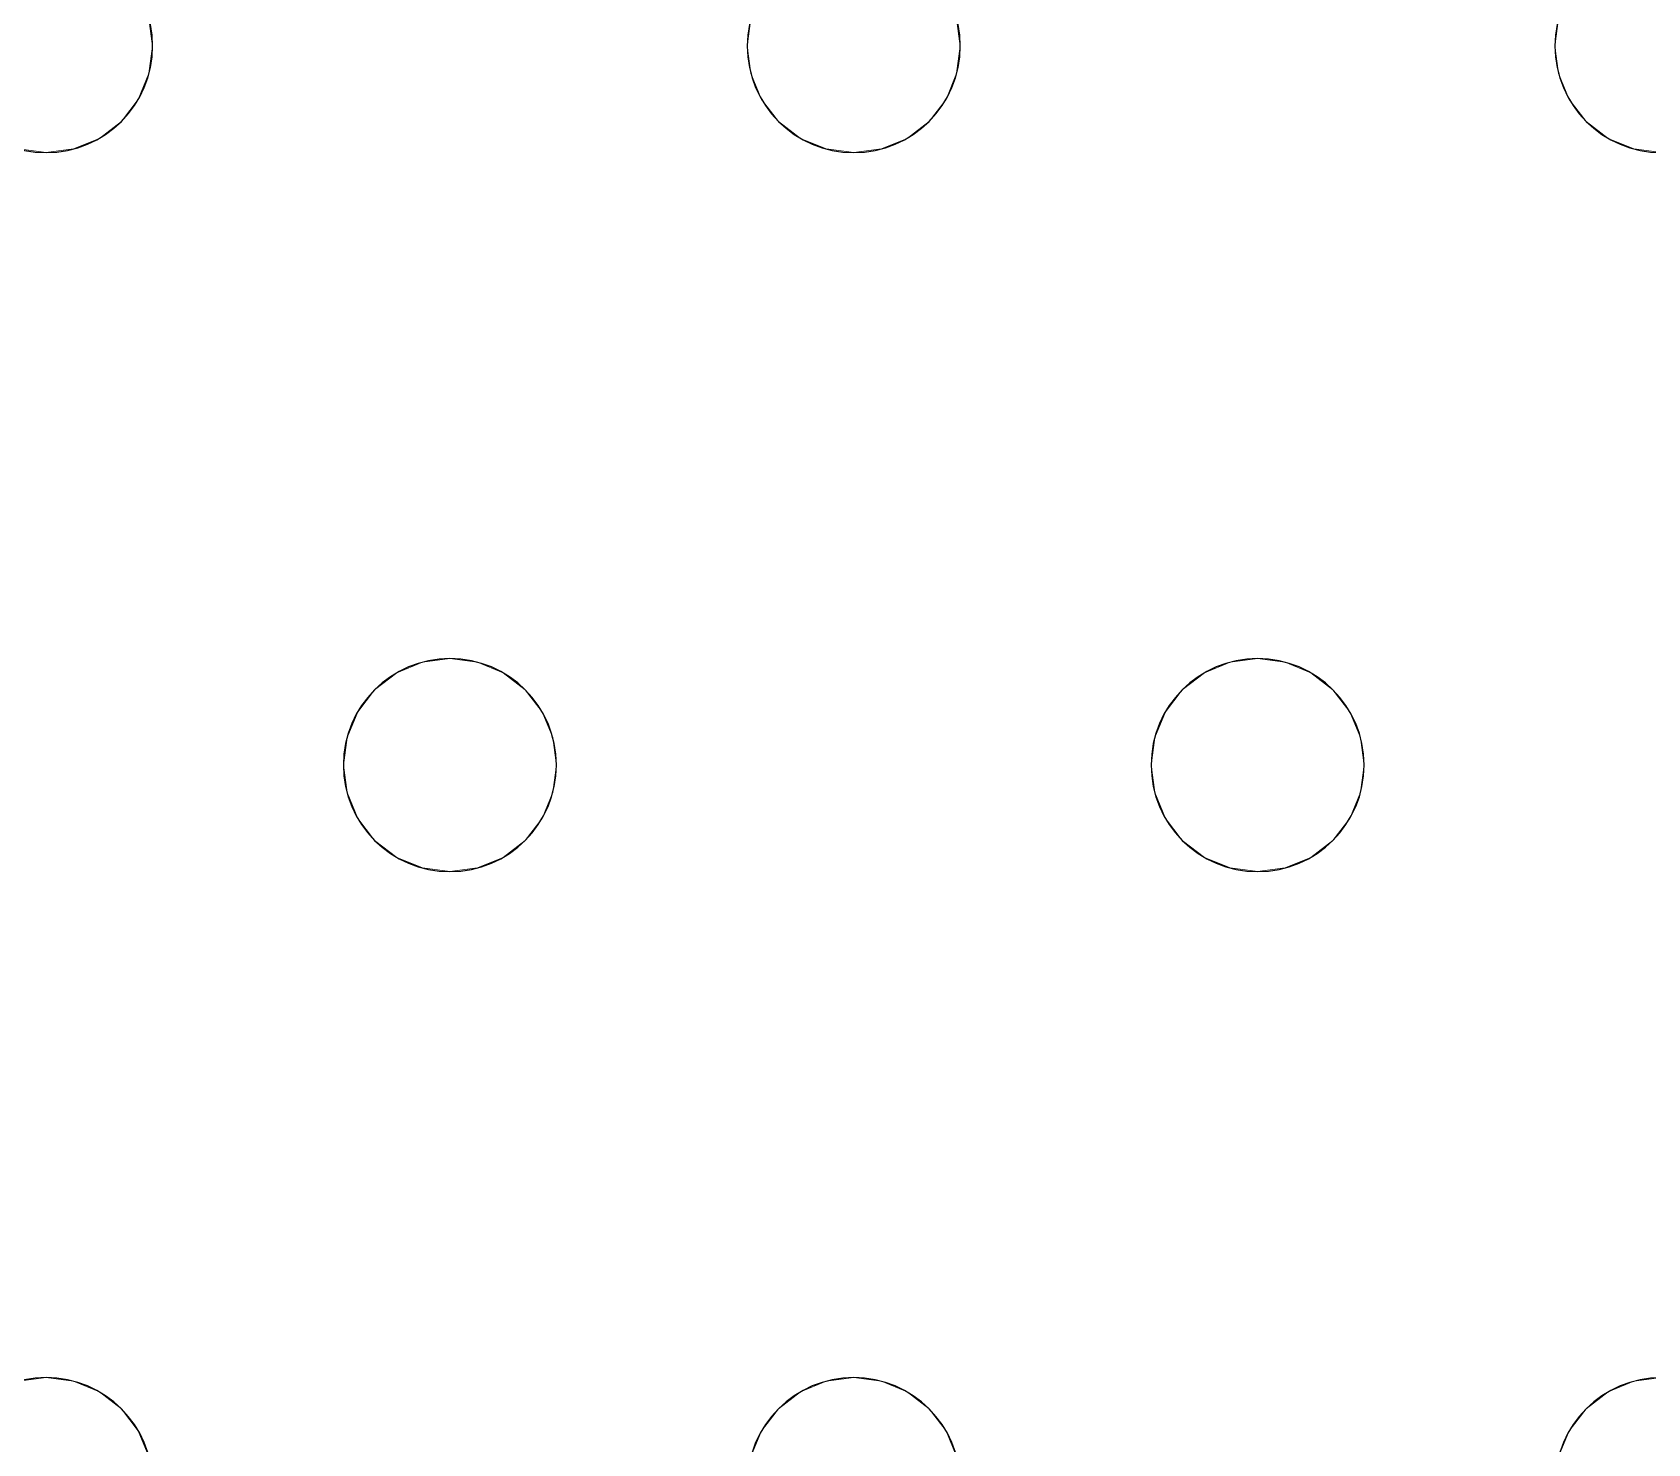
# Model space of a CAD drawing. Header units: millimetres. Extents: x -1 to 1601, y -701 to 1.
# Drawn here: x 491 to 551.7, y -312.5 to -259.5 of the extents above; entities that cross this region are included whole.
import ezdxf

# ---------------------------------------------------------------- set-up
doc = ezdxf.new("R2010")
doc.units = ezdxf.units.MM
doc.layers.add('IQ_200_3D', color=1, linetype='Continuous')
doc.layers.add('IQ_204_2D', color=7, linetype='Continuous')

msp = doc.modelspace()

# ---------------------------------------------------------------- linework, layer by layer
at = {"layer": 'IQ_200_3D', "lineweight": 18}
for points, invisible_edges in [([(122.762, -68.034, 850), (1477.238, -68.034, 850), (1477.238, -397.966, 850), (122.762, -397.966, 850)], 10), ([(122.762, -68.034, 860), (122.762, -397.966, 860), (1477.238, -397.966, 860), (1477.238, -68.034, 860)], 5), ([(495.549, -260, 890), (495.413, -258.965, 890), (495.413, -258.965, 888), (495.549, -260, 888)], 2), ([(495.549, -260, 888), (495.413, -258.965, 888), (517.882, -260, 888), (518.019, -261.035, 888)], 10), ([(517.882, -260, 888), (495.413, -258.965, 888), (518.019, -258.965, 888)], 3), ([(517.882, -260, 890), (518.019, -258.965, 890), (495.413, -258.965, 890)], 14), ([(495.549, -260, 890), (518.019, -261.035, 890), (517.882, -260, 890), (495.413, -258.965, 890)], 5), ([(518.019, -258.965, 890), (517.882, -260, 890), (517.882, -260, 888), (518.019, -258.965, 888)], 8), ([(525.882, -260, 890), (525.746, -258.965, 890), (525.746, -258.965, 888), (525.882, -260, 888)], 2), ([(548.216, -260, 888), (525.882, -260, 888), (525.746, -258.965, 888), (548.352, -258.965, 888)], 5), ([(525.746, -258.965, 890), (525.882, -260, 890), (548.216, -260, 890), (548.352, -258.965, 890)], 10), ([(548.352, -258.965, 890), (548.216, -260, 890), (548.216, -260, 888), (548.352, -258.965, 888)], 8), ([(495.413, -261.035, 890), (495.549, -260, 890), (495.549, -260, 888), (495.413, -261.035, 888)], 8), ([(495.413, -261.035, 888), (495.549, -260, 888), (518.019, -261.035, 888), (518.418, -262, 888)], 10), ([(495.413, -261.035, 890), (518.418, -262, 890), (518.019, -261.035, 890), (495.549, -260, 890)], 5), ([(517.882, -260, 890), (518.019, -261.035, 890), (518.019, -261.035, 888), (517.882, -260, 888)], 2), ([(525.746, -261.035, 890), (525.882, -260, 890), (525.882, -260, 888), (525.746, -261.035, 888)], 8), ([(548.352, -261.035, 888), (525.746, -261.035, 888), (525.882, -260, 888), (548.216, -260, 888)], 5), ([(548.352, -261.035, 890), (548.216, -260, 890), (525.882, -260, 890), (525.746, -261.035, 890)], 10), ([(548.216, -260, 890), (548.352, -261.035, 890), (548.352, -261.035, 888), (548.216, -260, 888)], 2), ([(495.013, -262, 890), (495.413, -261.035, 890), (495.413, -261.035, 888), (495.013, -262, 888)], 10), ([(495.013, -262, 888), (495.413, -261.035, 888), (518.418, -262, 888), (506.716, -283, 888)], 14), ([(495.413, -261.035, 890), (495.013, -262, 890), (518.418, -262, 890)], 14), ([(518.019, -261.035, 890), (518.418, -262, 890), (518.418, -262, 888), (518.019, -261.035, 888)], 10), ([(525.347, -262, 890), (525.746, -261.035, 890), (525.746, -261.035, 888), (525.347, -262, 888)], 10), ([(548.752, -262, 888), (537.049, -283, 888), (525.347, -262, 888), (525.746, -261.035, 888)], 11), ([(548.752, -262, 890), (548.352, -261.035, 890), (525.746, -261.035, 890), (525.347, -262, 890)], 10), ([(525.746, -261.035, 888), (548.352, -261.035, 888), (548.752, -262, 888)], 13), ([(548.352, -261.035, 890), (548.752, -262, 890), (548.752, -262, 888), (548.352, -261.035, 888)], 10), ([(494.378, -262.828, 890), (495.013, -262, 890), (495.013, -262, 888), (494.378, -262.828, 888)], 10), ([(494.378, -262.828, 888), (495.013, -262, 888), (506.716, -283, 888), (505.68, -283.136, 888)], 10), ([(495.013, -262, 890), (494.378, -262.828, 890), (506.716, -283, 890), (518.418, -262, 890)], 14), ([(519.054, -262.828, 888), (507.751, -283.136, 888), (506.716, -283, 888), (518.418, -262, 888)], 5), ([(519.054, -262.828, 890), (518.418, -262, 890), (506.716, -283, 890), (507.751, -283.136, 890)], 10), ([(518.418, -262, 890), (519.054, -262.828, 890), (519.054, -262.828, 888), (518.418, -262, 888)], 10), ([(524.711, -262.828, 890), (525.347, -262, 890), (525.347, -262, 888), (524.711, -262.828, 888)], 10), ([(524.711, -262.828, 888), (525.347, -262, 888), (537.049, -283, 888), (536.014, -283.136, 888)], 10), ([(524.711, -262.828, 890), (537.049, -283, 890), (525.347, -262, 890)], 3), ([(537.049, -283, 890), (549.387, -262.828, 890), (548.752, -262, 890), (525.347, -262, 890)], 13), ([(549.387, -262.828, 888), (537.049, -283, 888), (548.752, -262, 888)], 3), ([(548.752, -262, 890), (549.387, -262.828, 890), (549.387, -262.828, 888), (548.752, -262, 888)], 10), ([(493.549, -263.464, 890), (494.378, -262.828, 890), (494.378, -262.828, 888), (493.549, -263.464, 888)], 10), ([(493.549, -263.464, 888), (494.378, -262.828, 888), (505.68, -283.136, 888), (504.716, -283.536, 888)], 10), ([(505.68, -283.136, 890), (494.378, -262.828, 890), (493.549, -263.464, 890), (504.716, -283.536, 890)], 5), ([(506.716, -283, 890), (494.378, -262.828, 890), (505.68, -283.136, 890)], 3), ([(519.882, -263.464, 888), (508.716, -283.536, 888), (507.751, -283.136, 888), (519.054, -262.828, 888)], 5), ([(507.751, -283.136, 890), (519.882, -263.464, 890), (519.054, -262.828, 890)], 13), ([(519.054, -262.828, 890), (519.882, -263.464, 890), (519.882, -263.464, 888), (519.054, -262.828, 888)], 10), ([(523.882, -263.464, 890), (524.711, -262.828, 890), (524.711, -262.828, 888), (523.882, -263.464, 888)], 10), ([(523.882, -263.464, 888), (524.711, -262.828, 888), (536.014, -283.136, 888), (535.049, -283.536, 888)], 10), ([(524.711, -262.828, 890), (523.882, -263.464, 890), (536.014, -283.136, 890), (537.049, -283, 890)], 10), ([(549.387, -262.828, 888), (550.216, -263.464, 888), (538.084, -283.136, 888), (537.049, -283, 888)], 10), ([(538.084, -283.136, 890), (549.387, -262.828, 890), (537.049, -283, 890)], 3), ([(550.216, -263.464, 890), (549.387, -262.828, 890), (538.084, -283.136, 890), (539.049, -283.536, 890)], 10), ([(549.387, -262.828, 890), (550.216, -263.464, 890), (550.216, -263.464, 888), (549.387, -262.828, 888)], 10), ([(490.514, -263.864, 888), (491.549, -264, 888), (479.211, -284.172, 888), (478.382, -283.536, 888)], 10), ([(491.549, -264, 890), (490.514, -263.864, 890), (479.211, -284.172, 890), (479.847, -285, 890)], 10), ([(491.549, -264, 888), (490.514, -263.864, 888), (490.514, -263.864, 890), (491.549, -264, 890)], 10), ([(492.584, -263.864, 888), (491.549, -264, 888), (491.549, -264, 890), (492.584, -263.864, 890)], 10), ([(491.549, -264, 888), (492.584, -263.864, 888), (503.887, -284.172, 888), (503.252, -285, 888)], 10), ([(492.584, -263.864, 890), (491.549, -264, 890), (503.887, -284.172, 890), (504.716, -283.536, 890)], 10), ([(492.584, -263.864, 890), (493.549, -263.464, 890), (493.549, -263.464, 888), (492.584, -263.864, 888)], 10), ([(492.584, -263.864, 888), (493.549, -263.464, 888), (504.716, -283.536, 888), (503.887, -284.172, 888)], 10), ([(493.549, -263.464, 890), (492.584, -263.864, 890), (504.716, -283.536, 890)], 14), ([(508.716, -283.536, 890), (520.847, -263.864, 890), (519.882, -263.464, 890), (507.751, -283.136, 890)], 5), ([(520.847, -263.864, 888), (509.544, -284.172, 888), (508.716, -283.536, 888), (519.882, -263.464, 888)], 5), ([(509.544, -284.172, 890), (520.847, -263.864, 890), (508.716, -283.536, 890)], 3), ([(521.882, -264, 888), (510.18, -285, 888), (509.544, -284.172, 888), (520.847, -263.864, 888)], 5), ([(521.882, -264, 890), (520.847, -263.864, 890), (509.544, -284.172, 890), (510.18, -285, 890)], 10), ([(519.882, -263.464, 890), (520.847, -263.864, 890), (520.847, -263.864, 888), (519.882, -263.464, 888)], 10), ([(521.882, -264, 888), (520.847, -263.864, 888), (520.847, -263.864, 890), (521.882, -264, 890)], 10), ([(522.918, -263.864, 888), (521.882, -264, 888), (521.882, -264, 890), (522.918, -263.864, 890)], 10), ([(521.882, -264, 888), (522.918, -263.864, 888), (534.221, -284.172, 888), (533.585, -285, 888)], 10), ([(534.221, -284.172, 890), (535.049, -283.536, 890), (522.918, -263.864, 890), (521.882, -264, 890)], 10), ([(522.918, -263.864, 890), (523.882, -263.464, 890), (523.882, -263.464, 888), (522.918, -263.864, 888)], 10), ([(522.918, -263.864, 888), (523.882, -263.464, 888), (535.049, -283.536, 888), (534.221, -284.172, 888)], 10), ([(523.882, -263.464, 890), (522.918, -263.864, 890), (535.049, -283.536, 890), (536.014, -283.136, 890)], 10), ([(538.084, -283.136, 888), (550.216, -263.464, 888), (539.049, -283.536, 888)], 3), ([(539.049, -283.536, 888), (550.216, -263.464, 888), (551.18, -263.864, 888), (539.878, -284.172, 888)], 5), ([(551.18, -263.864, 890), (550.216, -263.464, 890), (539.049, -283.536, 890), (539.878, -284.172, 890)], 10), ([(552.216, -264, 888), (540.513, -285, 888), (539.878, -284.172, 888), (551.18, -263.864, 888)], 5), ([(552.216, -264, 890), (551.18, -263.864, 890), (539.878, -284.172, 890)], 14), ([(550.216, -263.464, 890), (551.18, -263.864, 890), (551.18, -263.864, 888), (550.216, -263.464, 888)], 10), ([(552.216, -264, 888), (551.18, -263.864, 888), (551.18, -263.864, 890), (552.216, -264, 890)], 10), ([(479.847, -285, 888), (479.211, -284.172, 888), (491.549, -264, 888), (503.252, -285, 888)], 14), ([(503.252, -285, 890), (503.887, -284.172, 890), (491.549, -264, 890), (479.847, -285, 890)], 14), ([(533.585, -285, 888), (533.185, -285.965, 888), (510.18, -285, 888), (521.882, -264, 888)], 14), ([(533.585, -285, 890), (534.221, -284.172, 890), (521.882, -264, 890), (510.18, -285, 890)], 14), ([(552.216, -264, 890), (539.878, -284.172, 890), (540.513, -285, 890), (563.918, -285, 890)], 13), ([(563.918, -285, 888), (563.519, -285.965, 888), (540.513, -285, 888), (552.216, -264, 888)], 14), ([(505.68, -283.136, 890), (504.716, -283.536, 890), (504.716, -283.536, 888), (505.68, -283.136, 888)], 10), ([(505.68, -283.136, 888), (506.716, -283, 888), (506.716, -283, 890), (505.68, -283.136, 890)], 10), ([(506.716, -283, 888), (507.751, -283.136, 888), (507.751, -283.136, 890), (506.716, -283, 890)], 10), ([(508.716, -283.536, 890), (507.751, -283.136, 890), (507.751, -283.136, 888), (508.716, -283.536, 888)], 10), ([(536.014, -283.136, 890), (535.049, -283.536, 890), (535.049, -283.536, 888), (536.014, -283.136, 888)], 10), ([(536.014, -283.136, 888), (537.049, -283, 888), (537.049, -283, 890), (536.014, -283.136, 890)], 10), ([(537.049, -283, 888), (538.084, -283.136, 888), (538.084, -283.136, 890), (537.049, -283, 890)], 10), ([(539.049, -283.536, 890), (538.084, -283.136, 890), (538.084, -283.136, 888), (539.049, -283.536, 888)], 10), ([(504.716, -283.536, 890), (503.887, -284.172, 890), (503.887, -284.172, 888), (504.716, -283.536, 888)], 10), ([(509.544, -284.172, 890), (508.716, -283.536, 890), (508.716, -283.536, 888), (509.544, -284.172, 888)], 10), ([(535.049, -283.536, 890), (534.221, -284.172, 890), (534.221, -284.172, 888), (535.049, -283.536, 888)], 10), ([(539.878, -284.172, 890), (539.049, -283.536, 890), (539.049, -283.536, 888), (539.878, -284.172, 888)], 10), ([(503.887, -284.172, 890), (503.252, -285, 890), (503.252, -285, 888), (503.887, -284.172, 888)], 10), ([(510.18, -285, 890), (509.544, -284.172, 890), (509.544, -284.172, 888), (510.18, -285, 888)], 10), ([(534.221, -284.172, 890), (533.585, -285, 890), (533.585, -285, 888), (534.221, -284.172, 888)], 10), ([(540.513, -285, 890), (539.878, -284.172, 890), (539.878, -284.172, 888), (540.513, -285, 888)], 10), ([(480.246, -285.965, 888), (479.847, -285, 888), (502.852, -285.965, 888), (502.716, -287, 888)], 10), ([(503.252, -285, 888), (502.852, -285.965, 888), (479.847, -285, 888)], 14), ([(479.847, -285, 890), (480.246, -285.965, 890), (502.852, -285.965, 890), (503.252, -285, 890)], 10), ([(503.252, -285, 890), (502.852, -285.965, 890), (502.852, -285.965, 888), (503.252, -285, 888)], 10), ([(510.579, -285.965, 890), (510.18, -285, 890), (510.18, -285, 888), (510.579, -285.965, 888)], 10), ([(510.579, -285.965, 888), (510.18, -285, 888), (533.185, -285.965, 888), (533.049, -287, 888)], 10), ([(533.185, -285.965, 890), (533.585, -285, 890), (510.18, -285, 890), (510.579, -285.965, 890)], 10), ([(533.585, -285, 890), (533.185, -285.965, 890), (533.185, -285.965, 888), (533.585, -285, 888)], 10), ([(540.913, -285.965, 890), (540.513, -285, 890), (540.513, -285, 888), (540.913, -285.965, 888)], 10), ([(540.913, -285.965, 888), (540.513, -285, 888), (563.519, -285.965, 888), (563.382, -287, 888)], 10), ([(563.519, -285.965, 890), (563.918, -285, 890), (540.513, -285, 890), (540.913, -285.965, 890)], 10), ([(502.716, -287, 888), (502.852, -288.035, 888), (480.382, -287, 888), (480.246, -285.965, 888)], 10), ([(502.716, -287, 890), (502.852, -285.965, 890), (480.246, -285.965, 890), (480.382, -287, 890)], 10), ([(502.852, -285.965, 890), (502.716, -287, 890), (502.716, -287, 888), (502.852, -285.965, 888)], 8), ([(510.716, -287, 890), (510.579, -285.965, 890), (510.579, -285.965, 888), (510.716, -287, 888)], 2), ([(533.049, -287, 888), (533.185, -288.035, 888), (510.716, -287, 888), (510.579, -285.965, 888)], 10), ([(533.185, -285.965, 890), (510.579, -285.965, 890), (533.049, -287, 890)], 3), ([(510.716, -287, 890), (533.185, -288.035, 890), (533.049, -287, 890), (510.579, -285.965, 890)], 5), ([(533.185, -285.965, 890), (533.049, -287, 890), (533.049, -287, 888), (533.185, -285.965, 888)], 8), ([(541.049, -287, 890), (540.913, -285.965, 890), (540.913, -285.965, 888), (541.049, -287, 888)], 2), ([(541.049, -287, 888), (540.913, -285.965, 888), (563.382, -287, 888), (563.519, -288.035, 888)], 10), ([(563.382, -287, 890), (563.519, -285.965, 890), (540.913, -285.965, 890), (541.049, -287, 890)], 10), ([(480.246, -288.035, 888), (480.382, -287, 888), (502.852, -288.035, 888), (503.252, -289, 888)], 10), ([(502.852, -288.035, 890), (502.716, -287, 890), (480.382, -287, 890), (480.246, -288.035, 890)], 10), ([(502.716, -287, 890), (502.852, -288.035, 890), (502.852, -288.035, 888), (502.716, -287, 888)], 2), ([(510.579, -288.035, 890), (510.716, -287, 890), (510.716, -287, 888), (510.579, -288.035, 888)], 8), ([(510.579, -288.035, 888), (510.716, -287, 888), (533.185, -288.035, 888)], 14), ([(510.579, -288.035, 890), (533.585, -289, 890), (533.185, -288.035, 890), (510.716, -287, 890)], 5), ([(533.049, -287, 890), (533.185, -288.035, 890), (533.185, -288.035, 888), (533.049, -287, 888)], 2), ([(540.913, -288.035, 890), (541.049, -287, 890), (541.049, -287, 888), (540.913, -288.035, 888)], 8), ([(540.913, -288.035, 888), (541.049, -287, 888), (563.519, -288.035, 888), (563.918, -289, 888)], 10), ([(563.519, -288.035, 890), (563.382, -287, 890), (541.049, -287, 890), (540.913, -288.035, 890)], 10), ([(479.847, -289, 888), (480.246, -288.035, 888), (503.252, -289, 888)], 14), ([(480.246, -288.035, 890), (479.847, -289, 890), (503.252, -289, 890), (502.852, -288.035, 890)], 10), ([(502.852, -288.035, 890), (503.252, -289, 890), (503.252, -289, 888), (502.852, -288.035, 888)], 10), ([(510.18, -289, 890), (510.579, -288.035, 890), (510.579, -288.035, 888), (510.18, -289, 888)], 10), ([(533.585, -289, 888), (510.18, -289, 888), (510.579, -288.035, 888), (533.185, -288.035, 888)], 5), ([(510.18, -289, 890), (521.882, -310, 890), (533.585, -289, 890), (510.579, -288.035, 890)], 7), ([(533.185, -288.035, 890), (533.585, -289, 890), (533.585, -289, 888), (533.185, -288.035, 888)], 10), ([(540.513, -289, 890), (540.913, -288.035, 890), (540.913, -288.035, 888), (540.513, -289, 888)], 10), ([(540.513, -289, 888), (540.913, -288.035, 888), (563.918, -289, 888), (552.216, -310, 888)], 14), ([(563.918, -289, 890), (563.519, -288.035, 890), (540.913, -288.035, 890), (540.513, -289, 890)], 10), ([(479.847, -289, 888), (503.252, -289, 888), (491.549, -310, 888), (479.211, -289.828, 888)], 7), ([(491.549, -310, 890), (479.847, -289, 890), (479.211, -289.828, 890), (490.514, -310.136, 890)], 5), ([(491.549, -310, 890), (503.887, -289.828, 890), (503.252, -289, 890), (479.847, -289, 890)], 13), ([(503.887, -289.828, 888), (491.549, -310, 888), (503.252, -289, 888)], 3), ([(503.252, -289, 890), (503.887, -289.828, 890), (503.887, -289.828, 888), (503.252, -289, 888)], 10), ([(509.544, -289.828, 890), (510.18, -289, 890), (510.18, -289, 888), (509.544, -289.828, 888)], 10), ([(521.882, -310, 888), (509.544, -289.828, 888), (510.18, -289, 888), (533.585, -289, 888)], 13), ([(509.544, -289.828, 890), (520.847, -310.136, 890), (521.882, -310, 890), (510.18, -289, 890)], 5), ([(521.882, -310, 888), (533.585, -289, 888), (534.221, -289.828, 888), (522.918, -310.136, 888)], 5), ([(534.221, -289.828, 890), (533.585, -289, 890), (521.882, -310, 890), (522.918, -310.136, 890)], 10), ([(533.585, -289, 890), (534.221, -289.828, 890), (534.221, -289.828, 888), (533.585, -289, 888)], 10), ([(539.878, -289.828, 890), (540.513, -289, 890), (540.513, -289, 888), (539.878, -289.828, 888)], 10), ([(539.878, -289.828, 888), (540.513, -289, 888), (552.216, -310, 888), (551.18, -310.136, 888)], 10), ([(552.216, -310, 890), (563.918, -289, 890), (540.513, -289, 890), (539.878, -289.828, 890)], 11), ([(490.514, -310.136, 888), (478.382, -290.464, 888), (479.211, -289.828, 888), (491.549, -310, 888)], 5), ([(503.887, -289.828, 888), (504.716, -290.464, 888), (492.584, -310.136, 888), (491.549, -310, 888)], 10), ([(503.887, -289.828, 890), (491.549, -310, 890), (492.584, -310.136, 890)], 13), ([(504.716, -290.464, 890), (503.887, -289.828, 890), (492.584, -310.136, 890), (493.549, -310.536, 890)], 10), ([(503.887, -289.828, 890), (504.716, -290.464, 890), (504.716, -290.464, 888), (503.887, -289.828, 888)], 10), ([(508.716, -290.464, 890), (509.544, -289.828, 890), (509.544, -289.828, 888), (508.716, -290.464, 888)], 10), ([(520.847, -310.136, 888), (508.716, -290.464, 888), (509.544, -289.828, 888), (521.882, -310, 888)], 5), ([(508.716, -290.464, 890), (519.882, -310.536, 890), (520.847, -310.136, 890), (509.544, -289.828, 890)], 5), ([(522.918, -310.136, 888), (534.221, -289.828, 888), (535.049, -290.464, 888)], 13), ([(535.049, -290.464, 890), (534.221, -289.828, 890), (522.918, -310.136, 890), (523.882, -310.536, 890)], 10), ([(534.221, -289.828, 890), (535.049, -290.464, 890), (535.049, -290.464, 888), (534.221, -289.828, 888)], 10), ([(539.049, -290.464, 890), (539.878, -289.828, 890), (539.878, -289.828, 888), (539.049, -290.464, 888)], 10), ([(539.049, -290.464, 888), (539.878, -289.828, 888), (551.18, -310.136, 888), (550.216, -310.536, 888)], 10), ([(539.878, -289.828, 890), (539.049, -290.464, 890), (551.18, -310.136, 890), (552.216, -310, 890)], 10), ([(493.549, -310.536, 888), (492.584, -310.136, 888), (504.716, -290.464, 888), (505.68, -290.864, 888)], 10), ([(493.549, -310.536, 890), (505.68, -290.864, 890), (504.716, -290.464, 890)], 13), ([(504.716, -290.464, 890), (505.68, -290.864, 890), (505.68, -290.864, 888), (504.716, -290.464, 888)], 10), ([(507.751, -290.864, 890), (508.716, -290.464, 890), (508.716, -290.464, 888), (507.751, -290.864, 888)], 10), ([(507.751, -290.864, 888), (508.716, -290.464, 888), (519.882, -310.536, 888), (519.054, -311.172, 888)], 10), ([(507.751, -290.864, 890), (519.054, -311.172, 890), (519.882, -310.536, 890), (508.716, -290.464, 890)], 5), ([(508.716, -290.464, 888), (520.847, -310.136, 888), (519.882, -310.536, 888)], 13), ([(535.049, -290.464, 888), (536.014, -290.864, 888), (523.882, -310.536, 888), (522.918, -310.136, 888)], 10), ([(536.014, -290.864, 890), (535.049, -290.464, 890), (523.882, -310.536, 890), (524.711, -311.172, 890)], 10), ([(535.049, -290.464, 890), (536.014, -290.864, 890), (536.014, -290.864, 888), (535.049, -290.464, 888)], 10), ([(538.084, -290.864, 890), (539.049, -290.464, 890), (539.049, -290.464, 888), (538.084, -290.864, 888)], 10), ([(538.084, -290.864, 888), (539.049, -290.464, 888), (550.216, -310.536, 888), (549.387, -311.172, 888)], 10), ([(539.049, -290.464, 890), (538.084, -290.864, 890), (550.216, -310.536, 890), (551.18, -310.136, 890)], 10), ([(494.378, -311.172, 888), (493.549, -310.536, 888), (505.68, -290.864, 888), (506.716, -291, 888)], 10), ([(494.378, -311.172, 890), (506.716, -291, 890), (505.68, -290.864, 890), (493.549, -310.536, 890)], 5), ([(495.013, -312, 888), (494.378, -311.172, 888), (506.716, -291, 888), (518.418, -312, 888)], 14), ([(506.716, -291, 890), (494.378, -311.172, 890), (495.013, -312, 890), (518.418, -312, 890)], 13), ([(506.716, -291, 888), (505.68, -290.864, 888), (505.68, -290.864, 890), (506.716, -291, 890)], 10), ([(507.751, -290.864, 888), (506.716, -291, 888), (506.716, -291, 890), (507.751, -290.864, 890)], 10), ([(506.716, -291, 888), (507.751, -290.864, 888), (519.054, -311.172, 888), (518.418, -312, 888)], 10), ([(506.716, -291, 890), (518.418, -312, 890), (519.054, -311.172, 890), (507.751, -290.864, 890)], 5), ([(524.711, -311.172, 888), (523.882, -310.536, 888), (536.014, -290.864, 888), (537.049, -291, 888)], 10), ([(537.049, -291, 890), (536.014, -290.864, 890), (524.711, -311.172, 890), (525.347, -312, 890)], 10), ([(525.347, -312, 888), (524.711, -311.172, 888), (537.049, -291, 888), (548.752, -312, 888)], 14), ([(548.752, -312, 890), (549.387, -311.172, 890), (537.049, -291, 890), (525.347, -312, 890)], 14), ([(537.049, -291, 888), (536.014, -290.864, 888), (536.014, -290.864, 890), (537.049, -291, 890)], 10), ([(538.084, -290.864, 888), (537.049, -291, 888), (537.049, -291, 890), (538.084, -290.864, 890)], 10), ([(537.049, -291, 888), (538.084, -290.864, 888), (549.387, -311.172, 888), (548.752, -312, 888)], 10), ([(549.387, -311.172, 890), (550.216, -310.536, 890), (538.084, -290.864, 890), (537.049, -291, 890)], 10), ([(490.514, -310.136, 888), (491.549, -310, 888), (491.549, -310, 890), (490.514, -310.136, 890)], 10), ([(491.549, -310, 888), (492.584, -310.136, 888), (492.584, -310.136, 890), (491.549, -310, 890)], 10), ([(520.847, -310.136, 888), (521.882, -310, 888), (521.882, -310, 890), (520.847, -310.136, 890)], 10), ([(521.882, -310, 888), (522.918, -310.136, 888), (522.918, -310.136, 890), (521.882, -310, 890)], 10), ([(551.18, -310.136, 888), (552.216, -310, 888), (552.216, -310, 890), (551.18, -310.136, 890)], 10), ([(493.549, -310.536, 890), (492.584, -310.136, 890), (492.584, -310.136, 888), (493.549, -310.536, 888)], 10), ([(494.378, -311.172, 890), (493.549, -310.536, 890), (493.549, -310.536, 888), (494.378, -311.172, 888)], 10), ([(519.882, -310.536, 890), (519.054, -311.172, 890), (519.054, -311.172, 888), (519.882, -310.536, 888)], 10), ([(520.847, -310.136, 890), (519.882, -310.536, 890), (519.882, -310.536, 888), (520.847, -310.136, 888)], 10), ([(523.882, -310.536, 890), (522.918, -310.136, 890), (522.918, -310.136, 888), (523.882, -310.536, 888)], 10), ([(524.711, -311.172, 890), (523.882, -310.536, 890), (523.882, -310.536, 888), (524.711, -311.172, 888)], 10), ([(550.216, -310.536, 890), (549.387, -311.172, 890), (549.387, -311.172, 888), (550.216, -310.536, 888)], 10), ([(551.18, -310.136, 890), (550.216, -310.536, 890), (550.216, -310.536, 888), (551.18, -310.136, 888)], 10), ([(495.013, -312, 890), (494.378, -311.172, 890), (494.378, -311.172, 888), (495.013, -312, 888)], 10), ([(519.054, -311.172, 890), (518.418, -312, 890), (518.418, -312, 888), (519.054, -311.172, 888)], 10), ([(525.347, -312, 890), (524.711, -311.172, 890), (524.711, -311.172, 888), (525.347, -312, 888)], 10), ([(549.387, -311.172, 890), (548.752, -312, 890), (548.752, -312, 888), (549.387, -311.172, 888)], 10), ([(495.413, -312.965, 890), (495.013, -312, 890), (495.013, -312, 888), (495.413, -312.965, 888)], 10), ([(518.019, -312.965, 888), (495.413, -312.965, 888), (495.013, -312, 888), (518.418, -312, 888)], 5), ([(518.019, -312.965, 890), (518.418, -312, 890), (495.013, -312, 890), (495.413, -312.965, 890)], 10), ([(518.418, -312, 890), (518.019, -312.965, 890), (518.019, -312.965, 888), (518.418, -312, 888)], 10), ([(525.746, -312.965, 890), (525.347, -312, 890), (525.347, -312, 888), (525.746, -312.965, 888)], 10), ([(548.352, -312.965, 888), (525.746, -312.965, 888), (525.347, -312, 888), (548.752, -312, 888)], 5), ([(548.352, -312.965, 890), (548.752, -312, 890), (525.347, -312, 890), (525.746, -312.965, 890)], 10), ([(548.752, -312, 890), (548.352, -312.965, 890), (548.352, -312.965, 888), (548.752, -312, 888)], 10)]:
    msp.add_3dface(points, dxfattribs=dict(at, invisible_edges=invisible_edges))
at = {"layer": 'IQ_204_2D'}
for centre, start, end in [((491.549, -260), 0, 180), ((521.882, -260), 0, 180), ((552.216, -260), 0, 180), ((491.549, -260), 180, 0), ((521.882, -260), 180, 0), ((552.216, -260), 180, 0), ((506.716, -287), 0, 180), ((537.049, -287), 0, 180), ((506.716, -287), 180, 0), ((537.049, -287), 180, 360), ((491.549, -314), 0, 180), ((521.882, -314), 360, 180), ((552.216, -314), 0, 180)]:
    msp.add_arc(centre, 4, start, end, dxfattribs=at)

# ---------------------------------------------------------------- meshes
at = {"layer": 'IQ_200_3D', "lineweight": 18}
mesh = msp.add_polyface(dxfattribs=at)
corners = [(1600, 0, 850), (1600, -700, 850), (0, -700, 850), (0, 0, 850), (1210.5, -594, 850), (1211.556, -602.023, 850), (1214.653, -609.5, 850), (1219.58, -615.92, 850), (1226, -620.847, 850), (1233.477, -623.944, 850), (1241.5, -625, 850), (1459.5, -625, 850), (1467.523, -623.944, 850), (1475, -620.847, 850), (1481.42, -615.92, 850), (1486.347, -609.5, 850), (1489.444, -602.023, 850), (1490.5, -594, 850), (1490.5, -476, 850), (1489.444, -467.977, 850), (1486.347, -460.5, 850), (1481.42, -454.08, 850), (1475, -449.153, 850), (1467.523, -446.056, 850), (1459.5, -445, 850), (1241.5, -445, 850), (1233.477, -446.056, 850), (1226, -449.153, 850), (1219.58, -454.08, 850), (1214.653, -460.5, 850), (1211.556, -467.977, 850), (1210.5, -476, 850), (1477.5, -68.034, 850), (122.5, -68.034, 850), (110.412, -69.625, 850), (99.148, -74.291, 850), (89.475, -81.713, 850), (82.053, -91.386, 850), (77.388, -102.65, 850), (75.796, -114.738, 850), (75.796, -351.262, 850), (77.388, -363.35, 850), (82.053, -374.614, 850), (89.475, -384.287, 850), (99.148, -391.709, 850), (110.412, -396.375, 850), (122.5, -397.966, 850), (1477.5, -397.966, 850), (1489.588, -396.375, 850), (1500.852, -391.709, 850), (1510.525, -384.287, 850), (1517.947, -374.614, 850), (1522.612, -363.35, 850), (1524.204, -351.262, 850), (1524.204, -114.738, 850), (1522.612, -102.65, 850), (1517.947, -91.386, 850), (1510.525, -81.713, 850), (1500.852, -74.291, 850), (1489.588, -69.625, 850)]
mesh.append_faces([[corners[k] for k in face] for face in [(37, 3, 36), (35, 3, 34), (4, 46, 31), (31, 46, 30), (55, 0, 54), (16, 1, 15), (14, 1, 13), (21, 49, 20), (11, 1, 10)]], dxfattribs={"vtx0": -1, "vtx1": -1})
mesh.append_faces([[corners[k] for k in face] for face in [(3, 37, 38), (3, 38, 39), (3, 39, 40, 2), (2, 40, 41), (46, 4, 5), (2, 6, 7), (46, 29, 30), (46, 28, 29), (26, 46, 47, 25), (46, 26, 27), (0, 59, 32, 3), (20, 49, 50, 19), (47, 24, 25), (0, 55, 56), (1, 52, 53), (19, 50, 51, 18), (1, 16, 17)]], dxfattribs={"vtx0": -1, "vtx2": -1})
mesh.append_faces([[corners[k] for k in face] for face in [(2, 45, 46, 5), (1, 17, 18, 51)]], dxfattribs={"vtx0": -1, "vtx2": -1, "vtx3": -1})
mesh.append_faces([[corners[k] for k in face] for face in [(41, 42, 2), (35, 36, 3), (33, 34, 3, 32), (43, 44, 2), (44, 45, 2), (42, 43, 2), (5, 6, 2), (27, 28, 46), (7, 8, 2), (8, 9, 2), (58, 59, 0), (56, 57, 0), (57, 58, 0), (51, 52, 1), (23, 24, 47), (11, 12, 1), (12, 13, 1), (14, 15, 1)]], dxfattribs={"vtx1": -1, "vtx2": -1})
mesh.append_faces([[corners[k] for k in face] for face in [(1, 2, 9, 10), (47, 48, 22, 23), (48, 49, 21, 22), (53, 54, 0, 1)]], dxfattribs={"vtx1": -1, "vtx3": -1})
mesh = msp.add_polyface(dxfattribs=at)
corners = [(1600, -700, 900), (1600, -23, 900), (0, -23, 900), (0, -700, 900), (90, -35.113, 900), (1510, -35.113, 900), (1529.382, -37.665, 900), (1547.443, -45.146, 900), (1562.953, -57.047, 900), (1574.854, -72.557, 900), (1582.335, -90.618, 900), (1584.887, -110, 900), (1584.887, -610, 900), (1582.335, -629.382, 900), (1574.854, -647.443, 900), (1562.953, -662.953, 900), (1547.443, -674.854, 900), (1529.382, -682.335, 900), (1510, -684.887, 900), (90, -684.887, 900), (70.618, -682.335, 900), (52.557, -674.854, 900), (37.047, -662.953, 900), (25.146, -647.443, 900), (17.665, -629.382, 900), (15.113, -610, 900), (15.113, -110, 900), (17.665, -90.618, 900), (25.146, -72.557, 900), (37.047, -57.047, 900), (52.557, -45.146, 900), (70.618, -37.665, 900)]
mesh.append_faces([[corners[k] for k in face] for face in [(9, 1, 8), (14, 0, 13), (31, 2, 30), (28, 2, 27), (21, 3, 20), (23, 3, 22)]], dxfattribs={"vtx0": -1, "vtx1": -1})
mesh.append_faces([[corners[k] for k in face] for face in [(1, 9, 10), (1, 11, 12, 0), (0, 14, 15), (0, 18, 19), (2, 28, 29), (3, 23, 24)]], dxfattribs={"vtx0": -1, "vtx2": -1})
mesh.append_faces([[corners[k] for k in face] for face in [(10, 11, 1), (5, 6, 1), (7, 8, 1), (6, 7, 1), (12, 13, 0), (15, 16, 0), (17, 18, 0), (16, 17, 0), (31, 4, 2), (29, 30, 2), (26, 27, 2), (21, 22, 3), (24, 25, 3)]], dxfattribs={"vtx1": -1, "vtx2": -1})
mesh.append_faces([[corners[k] for k in face] for face in [(4, 5, 1, 2), (25, 26, 2, 3), (19, 20, 3, 0)]], dxfattribs={"vtx1": -1, "vtx3": -1})
mesh = msp.add_polyface(dxfattribs=at)
corners = [(1510, -48.392, 890), (90, -48.392, 890), (66.424, -53.082, 890), (46.437, -66.437, 890), (33.082, -86.424, 890), (28.392, -110, 890), (28.392, -610, 890), (33.082, -633.576, 890), (46.437, -653.563, 890), (66.424, -666.918, 890), (90, -671.608, 890), (1510, -671.608, 890), (1533.576, -666.918, 890), (1553.563, -653.563, 890), (1566.918, -633.576, 890), (1571.608, -610, 890), (1571.608, -110, 890), (1566.918, -86.424, 890), (1553.563, -66.437, 890), (1533.576, -53.082, 890), (122.5, -418.034, 890), (1477.5, -418.034, 890), (1489.656, -419.634, 890), (1500.983, -424.326, 890), (1510.71, -431.79, 890), (1518.174, -441.517, 890), (1522.866, -452.844, 890), (1524.466, -465, 890), (1524.466, -605, 890), (1522.866, -617.156, 890), (1518.174, -628.483, 890), (1510.71, -638.21, 890), (1500.983, -645.674, 890), (1489.656, -650.366, 890), (1477.5, -651.966, 890), (122.5, -651.966, 890), (110.344, -650.366, 890), (99.017, -645.674, 890), (89.29, -638.21, 890), (81.826, -628.483, 890), (77.134, -617.156, 890), (75.534, -605, 890), (75.534, -465, 890), (77.134, -452.844, 890), (81.826, -441.517, 890), (89.29, -431.79, 890), (99.017, -424.326, 890), (110.344, -419.634, 890), (122.5, -68.034, 890), (1477.5, -68.034, 890), (1489.588, -69.625, 890), (1500.852, -74.291, 890), (1510.525, -81.713, 890), (1517.947, -91.386, 890), (1522.612, -102.65, 890), (1524.204, -114.738, 890), (1524.204, -351.262, 890), (1522.612, -363.35, 890), (1517.947, -374.614, 890), (1510.525, -384.287, 890), (1500.852, -391.709, 890), (1489.588, -396.375, 890), (1477.5, -397.966, 890), (122.5, -397.966, 890), (110.412, -396.375, 890), (99.148, -391.709, 890), (89.475, -384.287, 890), (82.053, -374.614, 890), (77.388, -363.35, 890), (75.796, -351.262, 890), (75.796, -114.738, 890), (77.388, -102.65, 890), (82.053, -91.386, 890), (89.475, -81.713, 890), (99.148, -74.291, 890), (110.412, -69.625, 890)]
mesh.append_faces([[corners[k] for k in face] for face in [(65, 47, 64), (75, 1, 74), (71, 5, 70), (73, 2, 72)]], dxfattribs={"vtx0": -1, "vtx1": -1})
mesh.append_faces([[corners[k] for k in face] for face in [(15, 28, 29, 14), (11, 32, 33), (16, 55, 56, 15), (54, 17, 18, 53), (53, 18, 19, 52), (52, 19, 0, 51), (0, 50, 51), (10, 37, 38, 9), (64, 47, 20, 63), (8, 39, 40, 7), (39, 8, 9, 38), (69, 42, 43), (1, 75, 48, 0), (3, 71, 72, 2)]], dxfattribs={"vtx0": -1, "vtx2": -1})
mesh.append_faces([[corners[k] for k in face] for face in [(6, 41, 42, 69)]], dxfattribs={"vtx0": -1, "vtx2": -1, "vtx3": -1})
mesh.append_faces([[corners[k] for k in face] for face in [(11, 33, 34, 35), (71, 3, 4, 5)]], dxfattribs={"vtx0": -1, "vtx3": -1})
mesh.append_faces([[corners[k] for k in face] for face in [(49, 50, 0, 48), (36, 37, 10)]], dxfattribs={"vtx1": -1, "vtx2": -1})
mesh.append_faces([[corners[k] for k in face] for face in [(27, 28, 15, 56)]], dxfattribs={"vtx1": -1, "vtx2": -1, "vtx3": -1})
mesh.append_faces([[corners[k] for k in face] for face in [(13, 14, 29, 30), (12, 13, 30, 31), (26, 27, 56, 57), (31, 32, 11, 12), (24, 25, 58, 59), (21, 22, 61, 62), (22, 23, 60, 61), (23, 24, 59, 60), (25, 26, 57, 58), (54, 55, 16, 17), (20, 21, 62, 63), (35, 36, 10, 11), (45, 46, 66, 67), (46, 47, 65, 66), (6, 7, 40, 41), (43, 44, 68, 69), (44, 45, 67, 68), (73, 74, 1, 2), (69, 70, 5, 6)]], dxfattribs={"vtx1": -1, "vtx3": -1})

doc.saveas('drawing.dxf')
